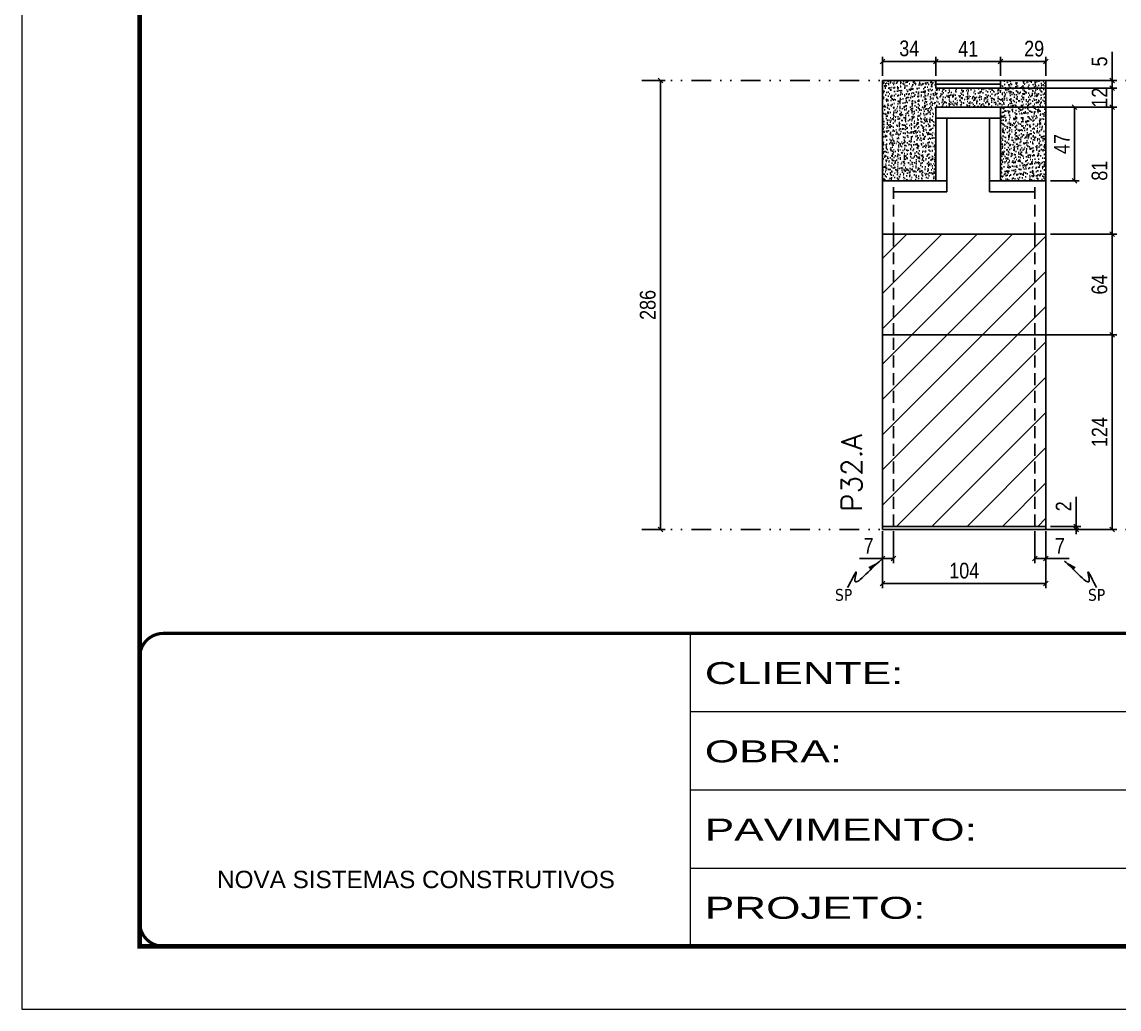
# Model space of a CAD drawing. Extents: x 808 to 7089, y -98 to 17032.
# Drawn here: x 808 to 1507, y 5645 to 6274 of the extents above; entities that cross this region are included whole.
import ezdxf

# ---------------------------------------------------------------- set-up
doc = ezdxf.new("R2010")
doc.units = 0
for name, pattern in [('CONTINUO', [0]), ('DASHED', [0.75, 0.5, -0.25]), ('DIVIDE2', [0.625, 0.25, -0.125, 0, -0.125, 0, -0.125]), ('HIDDEN', [0.375, 0.25, -0.125])]:
    doc.linetypes.add(name, pattern=pattern)
for name, color, linetype in [('COTA', 241, 'Continuous'), ('Nível', 160, 'Continuous'), ('Painéis', 200, 'Continuous'), ('SARR_2.2x7', 40, 'Continuous'), ('SARR_EDITAR', 141, 'Continuous'), ('Sarrafo de Pressão', 42, 'HIDDEN'), ('texto', 7, 'Continuous')]:
    doc.layers.add(name, color=color, linetype=linetype)
for name, color, linetype, lineweight in [('Folhas', 255, 'Continuous', 9), ('REAPROVEITAMENTO', 251, 'Continuous', 9), ('SARRAFO DE PRESSAO', 251, 'DASHED', 9), ('Texto Seção', 7, 'Continuous', 15)]:
    doc.layers.add(name, color=color, linetype=linetype, lineweight=lineweight)
doc.styles.add('ARIAL', font='arial.ttf')
doc.styles.add('COTA TECNICA', font='techl___.ttf', dxfattribs={"height": 10})
doc.styles.add('COTA TECNICA-50', font='techl___.ttf', dxfattribs={"height": 10})
doc.styles.add('REGUA-120', font='ROMANS.shx', dxfattribs={"height": 15})
doc.styles.get("Standard").update_dxf_attribs({"font": 'arial.ttf'})
doc.styles.add('Tecnologia', font='')
doc.styles.get('Tecnologia').set_extended_font_data('Forgotten Futurist')
doc.dimstyles.new('COTA PAINEL-50', dxfattribs={"dimtxt": 10, "dimasz": 3, "dimexe": 3, "dimexo": 3, "dimgap": 3, "dimtad": 1, "dimdec": 1, "dimzin": 12, "dimdsep": 46, "dimtxsty": 'COTA TECNICA-50', "dimblk1": 'OBLIQUE', "dimblk2": 'OBLIQUE', "dimsah": 1, "dimcen": 0.9, "dimclrd": 4, "dimclre": 4, "dimclrt": 240, "dimadec": 1, "dimazin": 3, "dimtfac": 1, "dimtdec": 1, "dimtmove": 0, "dimatfit": 3, "dimfxl": 1, "dimtolj": 1, "dimtzin": 12, "dimarcsym": 0})
doc.dimstyles.new('PAINEL', dxfattribs={"dimtxt": 10, "dimasz": 3, "dimexe": 3, "dimexo": 3, "dimgap": 3, "dimtad": 1, "dimdec": 1, "dimzin": 12, "dimdsep": 46, "dimtxsty": 'COTA TECNICA', "dimblk1": 'OBLIQUE', "dimblk2": 'OBLIQUE', "dimsah": 1, "dimcen": 0.9, "dimclrd": 4, "dimclre": 4, "dimclrt": 240, "dimadec": 1, "dimazin": 3, "dimtfac": 1, "dimtdec": 1, "dimtmove": 0, "dimatfit": 3, "dimfxl": 1, "dimtolj": 1, "dimtzin": 12, "dimarcsym": 0})
doc.dimstyles.get("Standard").update_dxf_attribs({"dimtxt": 0.18, "dimasz": 0.18, "dimexe": 0.18, "dimexo": 0.0625, "dimgap": 0.09, "dimtad": 0, "dimtih": 1, "dimtoh": 1, "dimdec": 4, "dimzin": 0, "dimdsep": 46, "dimtxsty": 'Standard', "dimcen": 0.09, "dimadec": 0, "dimazin": 0, "dimtfac": 1, "dimtdec": 4, "dimtofl": 0, "dimtmove": 0, "dimatfit": 3, "dimfxl": 1, "dimtolj": 1, "dimtzin": 0, "dimarcsym": 0})

# ---------------------------------------------------------------- blocks, each defined once
blk = doc.blocks.new('9999999999')
at = {"color": 30, "linetype": 'CONTINUO'}
for p, q in [((98564.56, 34230.21), (98564.56, 34429.45)), ((98564.56, 34379.64), (99583.98, 34379.64)), ((98564.56, 34329.83), (99487.98, 34329.83)), ((98564.56, 34280.02), (99487.98, 34280.02))]:
    blk.add_line(p, q, dxfattribs=at)
at = {"color": 30, "linetype": 'CONTINUO', "const_width": 2}
blk.add_lwpolyline([(99583.98, 34230.21), (99583.98, 34414.45, 0.414214), (99568.98, 34429.45), (98228.98, 34429.45, 0.414214), (98213.98, 34414.45), (98213.98, 34245.21, 0.414214), (98228.98, 34230.21), (99583.98, 34230.21)], format="xyb", dxfattribs=at)
at = {"layer": 'Folhas'}
blk.add_lwpolyline([(98138.98, 34190.21), (99623.98, 34190.21), (99623.98, 35240.21), (98138.98, 35240.21)], close=True, dxfattribs=at)
at = {"layer": 'Folhas', "color": 30, "const_width": 3}
blk.add_lwpolyline([(98213.98, 34230.21), (99583.98, 34230.21), (99583.98, 35200.21), (98213.98, 35200.21)], close=True, dxfattribs=at)
at = {"color": 7, "linetype": 'Continuous', "ltscale": 5, "style": 'ARIAL'}
blk.add_text('NOVA SISTEMAS CONSTRUTIVOS', height=11.0592, dxfattribs=at).set_placement((98263.19, 34267.21))
at = {"layer": 'Folhas', "color": 7, "style": 'Tecnologia', "width": 1.5}
for s, p in [('CLIENTE:', (98573.65, 34397.17)), ('OBRA:', (98573.65, 34347.31)), ('PAVIMENTO:', (98573.65, 34297.5)), ('PROJETO:', (98573.65, 34247.69))]:
    blk.add_text(s, height=14, dxfattribs=at).set_placement(p)
blk = doc.blocks.new('_Oblique')
at = {"color": 0, "linetype": 'ByBlock', "lineweight": -2}
blk.add_line((-0.5, -0.5), (0.5, 0.5), dxfattribs=at)
blk = doc.blocks.new('*D1732')
at = {"layer": 'COTA', "color": 4, "lineweight": -2, "transparency": 16777216}
for p, q in [((1205.84, 6236.71), (1217.69, 6236.71)), ((1214.69, 5950.71), (1214.69, 6236.71)), ((1205.84, 5950.71), (1217.69, 5950.71))]:
    blk.add_line(p, q, dxfattribs=at)
at = {"layer": 'Defpoints', "color": 0, "transparency": 16777216}
for p in [(1202.84, 6236.71), (1214.69, 6236.71), (1202.84, 5950.71)]:
    blk.add_point(p, dxfattribs=at)
at = {"layer": 'COTA', "color": 4, "lineweight": -2, "transparency": 16777216, "xscale": 3, "yscale": 3, "zscale": 3}
for p, rotation in [((1214.69, 6236.71), 90), ((1214.69, 5950.71), 270)]:
    blk.add_blockref('_Oblique', p, dxfattribs=dict(at, rotation=rotation))
at = {"layer": 'COTA', "color": 240, "transparency": 16777216, "insert": (1206.56, 6093.71), "char_height": 10, "attachment_point": 5, "rotation": 90, "style": 'COTA TECNICA-50'}
blk.add_mtext('\\A1;286', dxfattribs=at)
blk = doc.blocks.new('*D633')
at = {"layer": 'COTA', "color": 4, "lineweight": -2, "transparency": 16777216}
for p, q in [((1355.98, 5949.71), (1355.98, 5913.35)), ((1459.98, 5949.71), (1459.98, 5913.35)), ((1459.98, 5916.35), (1355.98, 5916.35))]:
    blk.add_line(p, q, dxfattribs=at)
at = {"layer": 'Defpoints', "color": 0, "transparency": 16777216}
for p in [(1355.98, 5952.71), (1459.98, 5952.71), (1355.98, 5916.35)]:
    blk.add_point(p, dxfattribs=at)
at = {"layer": 'COTA', "color": 4, "lineweight": -2, "transparency": 16777216, "xscale": 3, "yscale": 3, "zscale": 3, "rotation": 180}
blk.add_blockref('_Oblique', (1355.98, 5916.35), dxfattribs=at)
at = {"layer": 'COTA', "color": 4, "lineweight": -2, "transparency": 16777216, "xscale": 3, "yscale": 3, "zscale": 3}
blk.add_blockref('_Oblique', (1459.98, 5916.35), dxfattribs=at)
at = {"layer": 'COTA', "color": 240, "transparency": 16777216, "insert": (1407.98, 5924.46), "char_height": 10, "attachment_point": 5, "style": 'COTA TECNICA'}
blk.add_mtext('\\A1;104', dxfattribs=at)
blk = doc.blocks.new('*D634')
at = {"layer": 'COTA', "color": 4, "lineweight": -2, "transparency": 16777216}
for p, q in [((1452.98, 5949.71), (1452.98, 5929.2)), ((1459.98, 5947.71), (1459.98, 5929.2)), ((1452.98, 5932.2), (1459.98, 5932.2)), ((1459.98, 5932.2), (1474.71, 5932.2))]:
    blk.add_line(p, q, dxfattribs=at)
at = {"layer": 'Defpoints', "color": 0, "transparency": 16777216}
for p in [(1452.98, 5952.71), (1459.98, 5950.71), (1459.98, 5932.2)]:
    blk.add_point(p, dxfattribs=at)
at = {"layer": 'COTA', "color": 4, "lineweight": -2, "transparency": 16777216, "xscale": 3, "yscale": 3, "zscale": 3, "rotation": 180}
blk.add_blockref('_Oblique', (1452.98, 5932.2), dxfattribs=at)
at = {"layer": 'COTA', "color": 4, "lineweight": -2, "transparency": 16777216, "xscale": 3, "yscale": 3, "zscale": 3}
blk.add_blockref('_Oblique', (1459.98, 5932.2), dxfattribs=at)
at = {"layer": 'COTA', "color": 240, "transparency": 16777216, "insert": (1468.84, 5940.28), "char_height": 10, "attachment_point": 5, "style": 'COTA TECNICA-50'}
blk.add_mtext('\\A1;7', dxfattribs=at)
blk = doc.blocks.new('*D635')
at = {"layer": 'COTA', "color": 4, "lineweight": -2, "transparency": 16777216}
for p, q in [((1355.98, 5947.71), (1355.98, 5929.2)), ((1362.98, 5949.71), (1362.98, 5929.2)), ((1355.98, 5932.2), (1341.25, 5932.2)), ((1362.98, 5932.2), (1355.98, 5932.2))]:
    blk.add_line(p, q, dxfattribs=at)
at = {"layer": 'Defpoints', "color": 0, "transparency": 16777216}
for p in [(1355.98, 5950.71), (1362.98, 5952.71), (1355.98, 5932.2)]:
    blk.add_point(p, dxfattribs=at)
at = {"layer": 'COTA', "color": 4, "lineweight": -2, "transparency": 16777216, "xscale": 3, "yscale": 3, "zscale": 3, "rotation": 180}
blk.add_blockref('_Oblique', (1355.98, 5932.2), dxfattribs=at)
at = {"layer": 'COTA', "color": 4, "lineweight": -2, "transparency": 16777216, "xscale": 3, "yscale": 3, "zscale": 3}
blk.add_blockref('_Oblique', (1362.98, 5932.2), dxfattribs=at)
at = {"layer": 'COTA', "color": 240, "transparency": 16777216, "insert": (1347.11, 5940.28), "char_height": 10, "attachment_point": 5, "style": 'COTA TECNICA-50'}
blk.add_mtext('\\A1;7', dxfattribs=at)
blk = doc.blocks.new('*D636')
at = {"layer": 'COTA', "color": 4, "linetype": 'ByBlock', "lineweight": -2, "transparency": 16777216}
for p, q in [((1462.98, 6074.71), (1505.21, 6074.71)), ((1502.21, 5950.71), (1502.21, 6074.71)), ((1462.98, 5950.71), (1505.21, 5950.71))]:
    blk.add_line(p, q, dxfattribs=at)
at = {"layer": 'Defpoints', "color": 0, "linetype": 'ByBlock', "transparency": 16777216}
for p in [(1459.98, 6074.71), (1502.21, 6074.71), (1459.98, 5950.71)]:
    blk.add_point(p, dxfattribs=at)
at = {"layer": 'COTA', "color": 4, "linetype": 'ByBlock', "lineweight": -2, "transparency": 16777216, "xscale": 3, "yscale": 3, "zscale": 3}
for p, rotation in [((1502.21, 6074.71), 90), ((1502.21, 5950.71), 270)]:
    blk.add_blockref('_Oblique', p, dxfattribs=dict(at, rotation=rotation))
at = {"layer": 'COTA', "color": 240, "linetype": 'ByBlock', "transparency": 16777216, "insert": (1494.14, 6012.71), "char_height": 10, "attachment_point": 5, "rotation": 90, "style": 'COTA TECNICA'}
blk.add_mtext('\\A1;124', dxfattribs=at)
blk = doc.blocks.new('*D637')
at = {"layer": 'COTA', "color": 4, "lineweight": -2, "transparency": 16777216}
for p, q in [((1479.24, 5952.71), (1479.24, 5971.52)), ((1462.98, 5952.71), (1482.24, 5952.71)), ((1462.98, 5950.71), (1482.24, 5950.71)), ((1479.24, 5950.71), (1479.24, 5952.71)), ((1479.24, 5950.71), (1479.24, 5947.71))]:
    blk.add_line(p, q, dxfattribs=at)
at = {"layer": 'Defpoints', "color": 0, "transparency": 16777216}
for p in [(1459.98, 5952.71), (1459.98, 5950.71), (1479.24, 5950.71)]:
    blk.add_point(p, dxfattribs=at)
at = {"layer": 'COTA', "color": 4, "lineweight": -2, "transparency": 16777216, "xscale": 3, "yscale": 3, "zscale": 3}
for p, rotation in [((1479.24, 5952.71), 270), ((1479.24, 5950.71), 90)]:
    blk.add_blockref('_Oblique', p, dxfattribs=dict(at, rotation=rotation))
at = {"layer": 'COTA', "color": 240, "transparency": 16777216, "insert": (1471.24, 5965.46), "char_height": 10, "attachment_point": 5, "rotation": 90, "style": 'COTA TECNICA-50'}
blk.add_mtext('\\A1;2', dxfattribs=at)
blk = doc.blocks.new('*D638')
at = {"layer": 'COTA', "color": 4, "linetype": 'ByBlock', "lineweight": -2, "transparency": 16777216}
for p, q in [((1462.98, 6074.71), (1505.21, 6074.71)), ((1502.21, 5950.71), (1502.21, 6074.71)), ((1462.98, 5950.71), (1505.21, 5950.71))]:
    blk.add_line(p, q, dxfattribs=at)
at = {"layer": 'Defpoints', "color": 0, "linetype": 'ByBlock', "transparency": 16777216}
for p in [(1459.98, 6074.71), (1502.21, 6074.71), (1459.98, 5950.71)]:
    blk.add_point(p, dxfattribs=at)
at = {"layer": 'COTA', "color": 4, "linetype": 'ByBlock', "lineweight": -2, "transparency": 16777216, "xscale": 3, "yscale": 3, "zscale": 3}
for p, rotation in [((1502.21, 6074.71), 90), ((1502.21, 5950.71), 270)]:
    blk.add_blockref('_Oblique', p, dxfattribs=dict(at, rotation=rotation))
at = {"layer": 'COTA', "color": 240, "linetype": 'ByBlock', "transparency": 16777216, "insert": (1494.14, 6012.71), "char_height": 10, "attachment_point": 5, "rotation": 90, "style": 'COTA TECNICA'}
blk.add_mtext('\\A1;124', dxfattribs=at)
blk = doc.blocks.new('*D639')
at = {"layer": 'COTA', "color": 4, "lineweight": -2, "transparency": 16777216}
for p, q in [((1355.98, 6239.71), (1355.98, 6251.81)), ((1389.98, 6239.71), (1389.98, 6251.81)), ((1389.98, 6248.81), (1355.98, 6248.81))]:
    blk.add_line(p, q, dxfattribs=at)
at = {"layer": 'Defpoints', "color": 0, "transparency": 16777216}
for p in [(1355.98, 6248.81), (1355.98, 6236.71), (1389.98, 6236.71)]:
    blk.add_point(p, dxfattribs=at)
at = {"layer": 'COTA', "color": 4, "lineweight": -2, "transparency": 16777216, "xscale": 3, "yscale": 3, "zscale": 3, "rotation": 180}
blk.add_blockref('_Oblique', (1355.98, 6248.81), dxfattribs=at)
at = {"layer": 'COTA', "color": 4, "lineweight": -2, "transparency": 16777216, "xscale": 3, "yscale": 3, "zscale": 3}
blk.add_blockref('_Oblique', (1389.98, 6248.81), dxfattribs=at)
at = {"layer": 'COTA', "color": 240, "transparency": 16777216, "insert": (1372.98, 6257.03), "char_height": 10, "attachment_point": 5, "style": 'COTA TECNICA-50'}
blk.add_mtext('\\A1;34', dxfattribs=at)
blk = doc.blocks.new('*D640')
at = {"layer": 'COTA', "color": 4, "lineweight": -2, "transparency": 16777216}
for p, q in [((1428.98, 6219.71), (1505.21, 6219.71)), ((1502.21, 6219.71), (1502.21, 6138.71)), ((1462.98, 6138.71), (1505.21, 6138.71))]:
    blk.add_line(p, q, dxfattribs=at)
at = {"layer": 'Defpoints', "color": 0, "transparency": 16777216}
for p in [(1425.98, 6219.71), (1459.98, 6138.71), (1502.21, 6138.71)]:
    blk.add_point(p, dxfattribs=at)
at = {"layer": 'COTA', "color": 4, "lineweight": -2, "transparency": 16777216, "xscale": 3, "yscale": 3, "zscale": 3}
for p, rotation in [((1502.21, 6219.71), 90), ((1502.21, 6138.71), 270)]:
    blk.add_blockref('_Oblique', p, dxfattribs=dict(at, rotation=rotation))
at = {"layer": 'COTA', "color": 240, "transparency": 16777216, "insert": (1494.11, 6179.21), "char_height": 10, "attachment_point": 5, "rotation": 90, "style": 'COTA TECNICA'}
blk.add_mtext('\\A1;81', dxfattribs=at)
blk = doc.blocks.new('*D1721')
at = {"layer": 'COTA', "color": 4, "lineweight": -2, "transparency": 16777216}
for p, q in [((1462.98, 6138.71), (1505.21, 6138.71)), ((1502.21, 6138.71), (1502.21, 6074.71)), ((1358.98, 6074.71), (1505.21, 6074.71))]:
    blk.add_line(p, q, dxfattribs=at)
at = {"layer": 'Defpoints', "color": 0, "transparency": 16777216}
for p in [(1459.98, 6138.71), (1355.98, 6074.71), (1502.21, 6074.71)]:
    blk.add_point(p, dxfattribs=at)
at = {"layer": 'COTA', "color": 4, "lineweight": -2, "transparency": 16777216, "xscale": 3, "yscale": 3, "zscale": 3}
for p, rotation in [((1502.21, 6138.71), 90), ((1502.21, 6074.71), 270)]:
    blk.add_blockref('_Oblique', p, dxfattribs=dict(at, rotation=rotation))
at = {"layer": 'COTA', "color": 240, "transparency": 16777216, "insert": (1494.11, 6106.71), "char_height": 10, "attachment_point": 5, "rotation": 90, "style": 'COTA TECNICA'}
blk.add_mtext('\\A1;64', dxfattribs=at)
blk = doc.blocks.new('*D1722')
at = {"layer": 'COTA', "color": 4, "lineweight": -2, "transparency": 16777216}
for p, q in [((1392.98, 6219.71), (1481.16, 6219.71)), ((1478.16, 6219.71), (1478.16, 6172.71)), ((1462.98, 6172.71), (1481.16, 6172.71))]:
    blk.add_line(p, q, dxfattribs=at)
at = {"layer": 'Defpoints', "color": 0, "transparency": 16777216}
for p in [(1389.98, 6219.71), (1459.98, 6172.71), (1478.16, 6172.71)]:
    blk.add_point(p, dxfattribs=at)
at = {"layer": 'COTA', "color": 4, "lineweight": -2, "transparency": 16777216, "xscale": 3, "yscale": 3, "zscale": 3}
for p, rotation in [((1478.16, 6219.71), 90), ((1478.16, 6172.71), 270)]:
    blk.add_blockref('_Oblique', p, dxfattribs=dict(at, rotation=rotation))
at = {"layer": 'COTA', "color": 240, "transparency": 16777216, "insert": (1470.08, 6196.21), "char_height": 10, "attachment_point": 5, "rotation": 90, "style": 'COTA TECNICA'}
blk.add_mtext('\\A1;47', dxfattribs=at)
blk = doc.blocks.new('*D641')
at = {"layer": 'COTA', "color": 4, "lineweight": -2, "transparency": 16777216}
for p, q in [((1430.98, 6239.71), (1430.98, 6251.81)), ((1459.98, 6239.71), (1459.98, 6251.81)), ((1430.98, 6248.81), (1459.98, 6248.81))]:
    blk.add_line(p, q, dxfattribs=at)
at = {"layer": 'Defpoints', "color": 0, "transparency": 16777216}
for p in [(1459.98, 6248.81), (1430.98, 6236.71), (1459.98, 6236.71)]:
    blk.add_point(p, dxfattribs=at)
at = {"layer": 'COTA', "color": 4, "lineweight": -2, "transparency": 16777216, "xscale": 3, "yscale": 3, "zscale": 3, "rotation": 180}
blk.add_blockref('_Oblique', (1430.98, 6248.81), dxfattribs=at)
at = {"layer": 'COTA', "color": 4, "lineweight": -2, "transparency": 16777216, "xscale": 3, "yscale": 3, "zscale": 3}
blk.add_blockref('_Oblique', (1459.98, 6248.81), dxfattribs=at)
at = {"layer": 'COTA', "color": 240, "transparency": 16777216, "insert": (1452.48, 6256.9), "char_height": 10, "attachment_point": 5, "style": 'COTA TECNICA'}
blk.add_mtext('\\A1;29', dxfattribs=at)
blk = doc.blocks.new('*D1723')
at = {"layer": 'COTA', "color": 4, "lineweight": -2, "transparency": 16777216}
for p, q in [((1392.98, 6231.71), (1505.21, 6231.71)), ((1502.21, 6219.71), (1502.21, 6231.71)), ((1428.98, 6219.71), (1505.21, 6219.71))]:
    blk.add_line(p, q, dxfattribs=at)
at = {"layer": 'Defpoints', "color": 0, "transparency": 16777216}
for p in [(1389.98, 6231.71), (1502.21, 6231.71), (1425.98, 6219.71)]:
    blk.add_point(p, dxfattribs=at)
at = {"layer": 'COTA', "color": 4, "lineweight": -2, "transparency": 16777216, "xscale": 3, "yscale": 3, "zscale": 3}
for p, rotation in [((1502.21, 6231.71), 90), ((1502.21, 6219.71), 270)]:
    blk.add_blockref('_Oblique', p, dxfattribs=dict(at, rotation=rotation))
at = {"layer": 'COTA', "color": 240, "transparency": 16777216, "insert": (1494.15, 6225.71), "char_height": 10, "attachment_point": 5, "rotation": 90, "style": 'COTA TECNICA'}
blk.add_mtext('\\A1;12', dxfattribs=at)
blk = doc.blocks.new('*D1724')
at = {"layer": 'COTA', "color": 4, "lineweight": -2, "transparency": 16777216}
for p, q in [((1502.21, 6236.71), (1502.21, 6254.81)), ((1392.98, 6236.71), (1505.21, 6236.71)), ((1502.21, 6231.71), (1502.21, 6236.71)), ((1428.98, 6231.71), (1505.21, 6231.71)), ((1502.21, 6231.71), (1502.21, 6228.71))]:
    blk.add_line(p, q, dxfattribs=at)
at = {"layer": 'Defpoints', "color": 0, "transparency": 16777216}
for p in [(1389.98, 6236.71), (1502.21, 6236.71), (1425.98, 6231.71)]:
    blk.add_point(p, dxfattribs=at)
at = {"layer": 'COTA', "color": 4, "lineweight": -2, "transparency": 16777216, "xscale": 3, "yscale": 3, "zscale": 3}
for p, rotation in [((1502.21, 6236.71), 270), ((1502.21, 6231.71), 90)]:
    blk.add_blockref('_Oblique', p, dxfattribs=dict(at, rotation=rotation))
at = {"layer": 'COTA', "color": 240, "transparency": 16777216, "insert": (1494.1, 6248.76), "char_height": 10, "attachment_point": 5, "rotation": 90, "style": 'COTA TECNICA'}
blk.add_mtext('\\A1;5', dxfattribs=at)
blk = doc.blocks.new('*D1725')
at = {"layer": 'COTA', "color": 4, "lineweight": -2, "transparency": 16777216}
for p, q in [((1389.98, 6239.71), (1389.98, 6251.81)), ((1430.98, 6239.71), (1430.98, 6251.81)), ((1430.98, 6248.81), (1389.98, 6248.81))]:
    blk.add_line(p, q, dxfattribs=at)
at = {"layer": 'Defpoints', "color": 0, "transparency": 16777216}
for p in [(1389.98, 6248.81), (1389.98, 6236.71), (1430.98, 6236.71)]:
    blk.add_point(p, dxfattribs=at)
at = {"layer": 'COTA', "color": 4, "lineweight": -2, "transparency": 16777216, "xscale": 3, "yscale": 3, "zscale": 3, "rotation": 180}
blk.add_blockref('_Oblique', (1389.98, 6248.81), dxfattribs=at)
at = {"layer": 'COTA', "color": 4, "lineweight": -2, "transparency": 16777216, "xscale": 3, "yscale": 3, "zscale": 3}
blk.add_blockref('_Oblique', (1430.98, 6248.81), dxfattribs=at)
at = {"layer": 'COTA', "color": 240, "transparency": 16777216, "insert": (1410.48, 6256.88), "char_height": 10, "attachment_point": 5, "style": 'COTA TECNICA'}
blk.add_mtext('\\A1;41', dxfattribs=at)

msp = doc.modelspace()

# ---------------------------------------------------------------- hatches: boundary and pattern name
at = {"layer": 'COTA', "linetype": 'ByBlock'}
h = msp.add_hatch(dxfattribs=at)
h.set_pattern_fill('AR-CONC', color=256, scale=0.03)
h.set_pattern_definition([(50, (-7077.11, 2124.7227), (5.46554, -0.4781726), [0.5715, -6.2865]), (355, (-7077.11, 2124.7227), (-1.0573026, 5.7317054), [0.4572, -5.0292175]), (100.451445, (-7076.6547, 2124.683), (4.4082374, 5.2535326), [0.4857003, -5.3427073]), (46.1842, (-7077.11, 2126.2467), (8.132371, -1.26127), [0.85725, -9.42975]), (96.63556, (-7076.4324, 2126.1416), (7.122124, 7.422784), [0.728551, -8.014068]), (351.18415, (-7077.11, 2126.247), (7.122124, 7.422784), [0.685799, -7.543792]), (21, (-7076.348, 2125.8657), (4.5484317, -3.067956), [0.5715, -6.2865]), (326, (-7076.348, 2125.8657), (1.854061, 5.525639), [0.4572, -5.0292]), (71.451445, (-7075.969, 2125.61), (6.4024926, 2.457683), [0.4857003, -5.342698]), (37.5, (-7077.1101, 2124.7227), (0.0926581, 2.53665117), [0, -4.96824, 0, -5.1054, 0, -5.04825]), (7.5, (-7077.11, 2124.7227), (2.0045899, 3.00541724), [0, -2.91084, 0, -4.85394, 0, -1.92405]), (327.5, (-7078.8094, 2124.7227), (4.06771786, -0.1718623), [0, -1.905, 0, -5.9436, 0, -7.8867]), (317.5, (-7079.5714, 2124.7227), (4.4438754, 0.7627947), [0, -2.4765, 0, -3.94716, 0, -5.6007])])
h.paths.add_polyline_path([(1430.98, 6231.71), (1430.98, 6236.71), (1459.98, 6236.71), (1459.98, 6172.71), (1430.98, 6172.71), (1430.98, 6219.71), (1389.98, 6219.71), (1389.98, 6172.71), (1355.98, 6172.71), (1355.98, 6236.71), (1389.98, 6236.71), (1389.98, 6231.71)])
at = {"layer": 'REAPROVEITAMENTO', "linetype": 'ByBlock'}
h = msp.add_hatch(dxfattribs=at)
h.set_pattern_fill('ANSI31', color=256, scale=5, style=2)
h.set_pattern_definition([(45, (-2216.198, -2971.688), (-11.22532, 11.22532), [])])
h.paths.add_polyline_path([(1355.98, 6138.71), (1459.98, 6138.71), (1459.98, 5952.71), (1355.98, 5952.71)])

# ---------------------------------------------------------------- linework, layer by layer
at = {"layer": 'COTA', "linetype": 'ByBlock'}
for p, q in [((1355.98, 6172.71), (1355.98, 6236.71)), ((1389.98, 6236.71), (1355.98, 6236.71)), ((1459.98, 6236.71), (1430.98, 6236.71)), ((1459.98, 6236.71), (1459.98, 6236.71)), ((1459.98, 6172.71), (1459.98, 6236.71)), ((1459.98, 6172.71), (1459.98, 6172.71))]:
    msp.add_line(p, q, dxfattribs=at)
at = {"layer": 'Nível', "color": 4, "linetype": 'DIVIDE2', "ltscale": 50}
for p, q in [((1202.84, 6236.71), (2253.17, 6236.71)), ((1202.84, 5950.71), (2253.17, 5950.71))]:
    msp.add_line(p, q, dxfattribs=at)
at = {"layer": 'Painéis'}
for p, q in [((1430.98, 6219.71), (1389.98, 6219.71)), ((1389.98, 6219.71), (1389.98, 6172.71)), ((1430.98, 6219.71), (1430.98, 6172.71)), ((1389.98, 6172.71), (1355.98, 6172.71)), ((1355.98, 6172.71), (1355.98, 6074.71)), ((1430.98, 6172.71), (1459.98, 6172.71)), ((1459.98, 6074.71), (1459.98, 6172.71)), ((1459.98, 6138.71), (1355.98, 6138.71))]:
    msp.add_line(p, q, dxfattribs=at)
for points in [[(1430.98, 6236.71), (1389.98, 6236.71), (1389.98, 6231.71), (1430.98, 6231.71)], [(1459.98, 6074.71), (1355.98, 6074.71), (1355.98, 5952.71), (1459.98, 5952.71)], [(1459.98, 5950.71), (1355.98, 5950.71), (1355.98, 5952.71), (1459.98, 5952.71)]]:
    msp.add_lwpolyline(points, close=True, dxfattribs=at)
at = {"layer": 'SARR_2.2x7'}
for p, q in [((1430.98, 6212.71), (1389.98, 6212.71)), ((1396.98, 6172.71), (1396.98, 6212.71)), ((1423.98, 6172.71), (1423.98, 6212.71)), ((1396.98, 6172.71), (1389.98, 6172.71)), ((1396.98, 6172.71), (1396.98, 6165.71)), ((1423.98, 6172.71), (1430.98, 6172.71)), ((1423.98, 6172.71), (1423.98, 6165.71)), ((1396.98, 6165.71), (1362.98, 6165.71)), ((1423.98, 6165.71), (1452.98, 6165.71))]:
    msp.add_line(p, q, dxfattribs=at)
at = {"layer": 'SARR_EDITAR', "linetype": 'Continuous'}
msp.add_line((1430.98, 6234.21), (1389.98, 6234.21), dxfattribs=at)
at = {"layer": 'Sarrafo de Pressão', "ltscale": 30}
for p, q in [((1362.98, 6138.71), (1362.98, 6172.71)), ((1452.98, 6138.71), (1452.98, 6172.71)), ((1362.98, 6074.71), (1362.98, 6138.71)), ((1452.98, 6074.71), (1452.98, 6138.71)), ((1362.98, 5952.71), (1362.98, 6074.71)), ((1452.98, 5952.71), (1452.98, 6074.71))]:
    msp.add_line(p, q, dxfattribs=at)

# ---------------------------------------------------------------- block references
at = {"layer": 'SARRAFO DE PRESSAO', "color": 6, "linetype": 'ByBlock'}
msp.add_blockref('9999999999', (-97330.81, -28544.9), dxfattribs=at)

# ---------------------------------------------------------------- texts
at = {"layer": 'texto', "color": 0, "char_height": 7.5, "attachment_point": 5}
for insert in [(1331.2, 5909.04), (1492.22, 5909.04)]:
    msp.add_mtext('{\\fTahoma|b0|i0|c0|p34;\\C4;SP}', dxfattribs=dict(at, insert=insert))
at = {"layer": 'Texto Seção', "insert": (1342.88, 5961.97), "char_height": 13, "width": 285.3299, "attachment_point": 7, "rotation": 90, "style": 'REGUA-120'}
msp.add_mtext('P32.A', dxfattribs=at)

# ---------------------------------------------------------------- dimensions: what is measured, and where the dimension line sits
at = {"layer": 'COTA'}
for base, p1, p2, angle, dimstyle, picture, middle in [((1355.98, 6248.81), (1389.98, 6236.71), (1355.98, 6236.71), 180, 'COTA PAINEL-50', '*D639', (1372.98, 6257.03)), ((1389.98, 6248.81), (1430.98, 6236.71), (1389.98, 6236.71), 180, 'PAINEL', '*D1725', (1410.48, 6256.88)), ((1502.21, 6236.71), (1425.98, 6231.71), (1389.98, 6236.71), 90, 'PAINEL', '*D1724', (1494.1, 6248.76)), ((1214.69, 6236.71), (1202.84, 5950.71), (1202.84, 6236.71), 90, 'COTA PAINEL-50', '*D1732', (1206.56, 6093.71)), ((1478.16, 6172.71), (1389.98, 6219.71), (1459.98, 6172.71), 90, 'PAINEL', '*D1722', (1470.08, 6196.21)), ((1502.21, 6138.71), (1425.98, 6219.71), (1459.98, 6138.71), 90, 'PAINEL', '*D640', (1494.11, 6179.21)), ((1502.21, 6074.71), (1459.98, 6138.71), (1355.98, 6074.71), 90, 'PAINEL', '*D1721', (1494.11, 6106.71)), ((1355.98, 5932.2), (1362.98, 5952.71), (1355.98, 5950.71), 180, 'COTA PAINEL-50', '*D635', (1347.11, 5940.28))]:
    dim = msp.add_linear_dim(base=base, p1=p1, p2=p2, angle=angle, dimstyle=dimstyle, dxfattribs=at)
    dim.commit()
    dim.dimension.update_dxf_attribs({"geometry": picture, "text_midpoint": middle})
for base, p1, p2, angle, dimstyle, picture, middle in [((1459.98, 6248.81), (1430.98, 6236.71), (1459.98, 6236.71), 180, 'PAINEL', '*D641', (1452.48, 6248.81)), ((1502.21, 6231.71), (1425.98, 6219.71), (1389.98, 6231.71), 90, 'PAINEL', '*D1723', (1502.21, 6225.71)), ((1479.24, 5950.71), (1459.98, 5952.71), (1459.98, 5950.71), 90, 'COTA PAINEL-50', '*D637', (1479.24, 5965.46))]:
    dim = msp.add_linear_dim(base=base, p1=p1, p2=p2, angle=angle, dimstyle=dimstyle, dxfattribs=at)
    dim.commit()
    dim.dimension.update_dxf_attribs({"geometry": picture, "text_midpoint": middle, "dimtype": 160})
at = {"layer": 'COTA', "linetype": 'ByBlock'}
for picture in ['*D636', '*D638']:
    dim = msp.add_aligned_dim(p1=(1459.98, 5950.71), p2=(1459.98, 6074.71), distance=-42.23, dimstyle='PAINEL', dxfattribs=at)
    dim.commit()
    dim.dimension.update_dxf_attribs({"geometry": picture, "text_midpoint": (1494.14, 6012.71)})
at = {"layer": 'COTA'}
dim = msp.add_linear_dim(base=(1355.98, 5916.35), p1=(1459.98, 5952.71), p2=(1355.98, 5952.71), angle=180, dimstyle='PAINEL', override={"dimarcsym": 2}, dxfattribs=at)
dim.commit()
dim.dimension.update_dxf_attribs({"geometry": '*D633', "text_midpoint": (1407.98, 5924.46)})
dim = msp.add_linear_dim(base=(1459.98, 5932.2), p1=(1452.98, 5952.71), p2=(1459.98, 5950.71), dimstyle='COTA PAINEL-50', dxfattribs=at)
dim.commit()
dim.dimension.update_dxf_attribs({"geometry": '*D634', "text_midpoint": (1468.84, 5940.28)})

# ---------------------------------------------------------------- leaders
at = {"layer": 'COTA', "path_type": 1}
for points in [[(1354.15, 5930.53), (1338.36, 5918.7), (1339.29, 5923.51), (1333.74, 5913.72)], [(1471.81, 5930.53), (1487.59, 5918.7), (1486.67, 5923.51), (1492.22, 5913.72)]]:
    msp.add_leader(points, dimstyle='Standard', override={"dimasz": 8}, dxfattribs=at)

doc.saveas('drawing.dxf')
